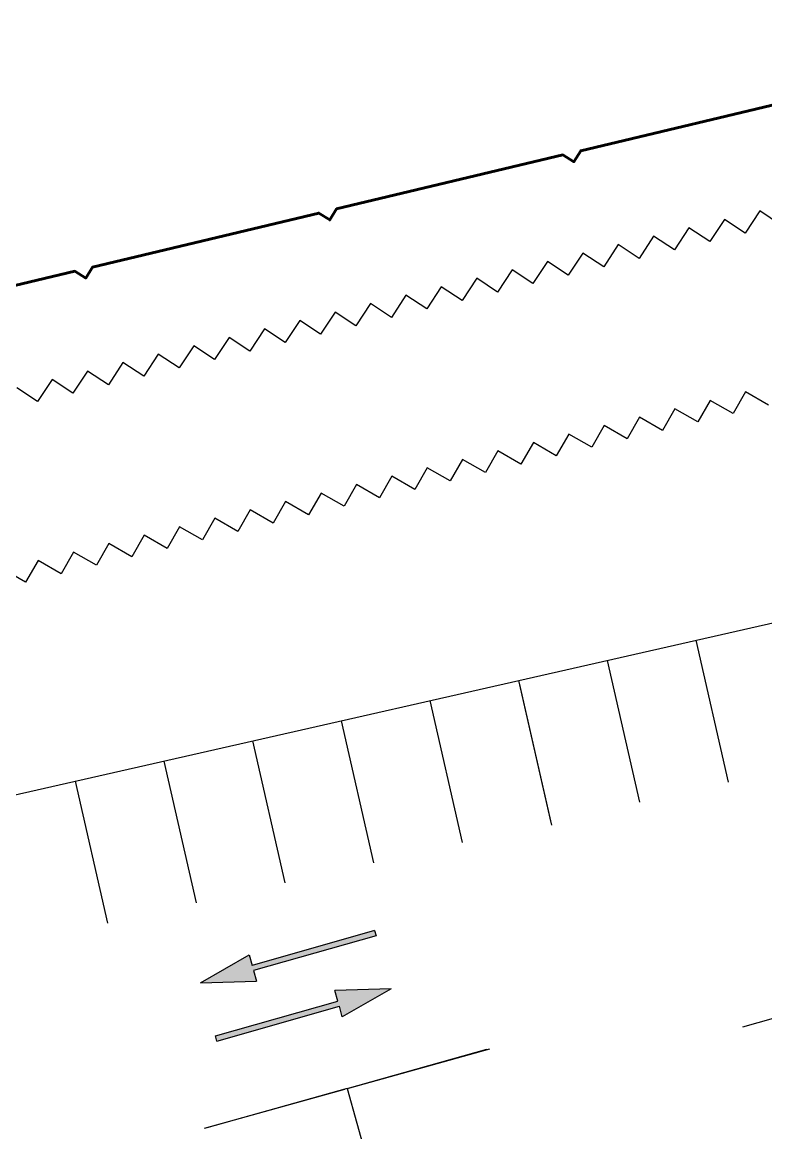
# Model space of a CAD drawing. Header units: millimetres. Extents: x 34038 to 35840, y 10511 to 10922.
# Drawn here: x 34120.91 to 34141.36, y 10604.46 to 10634.99 of the extents above; entities that cross this region are included whole.
import ezdxf

# ---------------------------------------------------------------- set-up
doc = ezdxf.new("R2010")
doc.units = ezdxf.units.MM
doc.layers.add('MANTER', color=150, linetype='Continuous')
doc.layers.add('PROJEÇÃO DAS EDIFICAÇÕES', color=4, linetype='Continuous', lineweight=60)

msp = doc.modelspace()

# ---------------------------------------------------------------- hatches: boundary and pattern name
for points in [[(34125.811, 10608.575), (34127.151, 10609.346), (34127.233, 10609.058), (34130.599, 10610.015), (34130.64, 10609.871), (34127.274, 10608.914), (34127.356, 10608.625)], [(34131.054, 10608.415), (34129.714, 10607.644), (34129.632, 10607.933), (34126.265, 10606.976), (34126.224, 10607.12), (34129.591, 10608.077), (34129.509, 10608.366)]]:
    msp.add_hatch(color=256).paths.add_polyline_path(points)

# ---------------------------------------------------------------- linework, layer by layer
for p, q in [((34141.191, 10629.798), (34140.791, 10629.189)), ((34141.764, 10629.42), (34141.191, 10629.798)), ((34140.219, 10629.566), (34139.818, 10628.957)), ((34140.791, 10629.189), (34140.219, 10629.566)), ((34139.246, 10629.335), (34138.845, 10628.725)), ((34139.818, 10628.957), (34139.246, 10629.335)), ((34137.3, 10628.871), (34136.9, 10628.262)), ((34137.873, 10628.494), (34137.3, 10628.871)), ((34138.273, 10629.103), (34137.873, 10628.494)), ((34138.845, 10628.725), (34138.273, 10629.103)), ((34136.327, 10628.64), (34135.927, 10628.03)), ((34136.9, 10628.262), (34136.327, 10628.64)), ((34135.355, 10628.408), (34134.954, 10627.799)), ((34135.927, 10628.03), (34135.355, 10628.408)), ((34133.409, 10627.945), (34133.009, 10627.335)), ((34133.981, 10627.567), (34133.409, 10627.945)), ((34134.382, 10628.177), (34133.981, 10627.567)), ((34134.954, 10627.799), (34134.382, 10628.177)), ((34132.436, 10627.713), (34132.036, 10627.104)), ((34133.009, 10627.335), (34132.436, 10627.713)), ((34131.464, 10627.482), (34131.063, 10626.872)), ((34132.036, 10627.104), (34131.464, 10627.482)), ((34129.518, 10627.018), (34129.117, 10626.409)), ((34130.09, 10626.641), (34129.518, 10627.018)), ((34130.491, 10627.25), (34130.09, 10626.641)), ((34131.063, 10626.872), (34130.491, 10627.25)), ((34128.545, 10626.787), (34128.145, 10626.177)), ((34129.117, 10626.409), (34128.545, 10626.787)), ((34127.572, 10626.555), (34127.172, 10625.946)), ((34128.145, 10626.177), (34127.572, 10626.555)), ((34125.627, 10626.092), (34125.226, 10625.482)), ((34126.199, 10625.714), (34125.627, 10626.092)), ((34126.6, 10626.323), (34126.199, 10625.714)), ((34127.172, 10625.946), (34126.6, 10626.323)), ((34124.654, 10625.86), (34124.253, 10625.251)), ((34125.226, 10625.482), (34124.654, 10625.86)), ((34123.681, 10625.628), (34123.281, 10625.019)), ((34124.253, 10625.251), (34123.681, 10625.628)), ((34121.736, 10625.165), (34121.335, 10624.556)), ((34122.308, 10624.787), (34121.736, 10625.165)), ((34122.708, 10625.397), (34122.308, 10624.787)), ((34123.281, 10625.019), (34122.708, 10625.397)), ((34121.335, 10624.556), (34120.763, 10624.933)), ((34139.83, 10624.591), (34139.489, 10623.996)), ((34139.83, 10624.591), (34139.489, 10623.996)), ((34140.462, 10624.228), (34139.83, 10624.591)), ((34140.462, 10624.228), (34139.83, 10624.591)), ((34140.803, 10624.823), (34140.462, 10624.228)), ((34140.803, 10624.823), (34140.462, 10624.228)), ((34141.435, 10624.459), (34140.803, 10624.823)), ((34141.435, 10624.459), (34140.803, 10624.823)), ((34138.857, 10624.359), (34138.516, 10623.764)), ((34138.857, 10624.359), (34138.516, 10623.764)), ((34139.489, 10623.996), (34138.857, 10624.359)), ((34139.489, 10623.996), (34138.857, 10624.359)), ((34137.884, 10624.128), (34137.544, 10623.533)), ((34137.884, 10624.128), (34137.544, 10623.533)), ((34138.516, 10623.764), (34137.884, 10624.128)), ((34138.516, 10623.764), (34137.884, 10624.128)), ((34135.939, 10623.664), (34135.598, 10623.069)), ((34135.939, 10623.664), (34135.598, 10623.069)), ((34136.571, 10623.301), (34135.939, 10623.664)), ((34136.571, 10623.301), (34135.939, 10623.664)), ((34136.911, 10623.896), (34136.571, 10623.301)), ((34136.911, 10623.896), (34136.571, 10623.301)), ((34137.544, 10623.533), (34136.911, 10623.896)), ((34137.544, 10623.533), (34136.911, 10623.896)), ((34097.186, 10608.402, -494), (34163.816, 10623.531, -494)), ((34134.966, 10623.433), (34134.625, 10622.838)), ((34134.966, 10623.433), (34134.625, 10622.838)), ((34135.598, 10623.069), (34134.966, 10623.433)), ((34135.598, 10623.069), (34134.966, 10623.433)), ((34133.993, 10623.201), (34133.652, 10622.606)), ((34133.993, 10623.201), (34133.652, 10622.606)), ((34134.625, 10622.838), (34133.993, 10623.201)), ((34134.625, 10622.838), (34133.993, 10623.201)), ((34132.047, 10622.738), (34131.707, 10622.143)), ((34132.047, 10622.738), (34131.707, 10622.143)), ((34132.68, 10622.374), (34132.047, 10622.738)), ((34132.68, 10622.374), (34132.047, 10622.738)), ((34133.02, 10622.969), (34132.68, 10622.374)), ((34133.02, 10622.969), (34132.68, 10622.374)), ((34133.652, 10622.606), (34133.02, 10622.969)), ((34133.652, 10622.606), (34133.02, 10622.969)), ((34131.075, 10622.506), (34130.734, 10621.911)), ((34131.075, 10622.506), (34130.734, 10621.911)), ((34131.707, 10622.143), (34131.075, 10622.506)), ((34131.707, 10622.143), (34131.075, 10622.506)), ((34130.102, 10622.274), (34129.761, 10621.679)), ((34130.102, 10622.274), (34129.761, 10621.679)), ((34130.734, 10621.911), (34130.102, 10622.274)), ((34130.734, 10621.911), (34130.102, 10622.274)), ((34128.156, 10621.811), (34127.816, 10621.216)), ((34128.156, 10621.811), (34127.816, 10621.216)), ((34128.788, 10621.448), (34128.156, 10621.811)), ((34128.788, 10621.448), (34128.156, 10621.811)), ((34129.129, 10622.043), (34128.788, 10621.448)), ((34129.129, 10622.043), (34128.788, 10621.448)), ((34129.761, 10621.679), (34129.129, 10622.043)), ((34129.761, 10621.679), (34129.129, 10622.043)), ((34127.183, 10621.58), (34126.843, 10620.984)), ((34127.183, 10621.58), (34126.843, 10620.984)), ((34127.816, 10621.216), (34127.183, 10621.58)), ((34127.816, 10621.216), (34127.183, 10621.58)), ((34126.211, 10621.348), (34125.87, 10620.753)), ((34126.211, 10621.348), (34125.87, 10620.753)), ((34126.843, 10620.984), (34126.211, 10621.348)), ((34126.843, 10620.984), (34126.211, 10621.348)), ((34124.265, 10620.885), (34123.924, 10620.289)), ((34124.265, 10620.885), (34123.924, 10620.289)), ((34124.897, 10620.521), (34124.265, 10620.885)), ((34124.897, 10620.521), (34124.265, 10620.885)), ((34125.238, 10621.116), (34124.897, 10620.521)), ((34125.238, 10621.116), (34124.897, 10620.521)), ((34125.87, 10620.753), (34125.238, 10621.116)), ((34125.87, 10620.753), (34125.238, 10621.116)), ((34123.292, 10620.653), (34122.952, 10620.058)), ((34123.292, 10620.653), (34122.952, 10620.058)), ((34123.924, 10620.289), (34123.292, 10620.653)), ((34123.924, 10620.289), (34123.292, 10620.653)), ((34122.32, 10620.421), (34121.979, 10619.826)), ((34122.32, 10620.421), (34121.979, 10619.826)), ((34122.952, 10620.058), (34122.32, 10620.421)), ((34122.952, 10620.058), (34122.32, 10620.421)), ((34121.006, 10619.595), (34120.374, 10619.958)), ((34121.006, 10619.595), (34120.374, 10619.958)), ((34121.347, 10620.19), (34121.006, 10619.595)), ((34121.347, 10620.19), (34121.006, 10619.595)), ((34121.979, 10619.826), (34121.347, 10620.19)), ((34121.979, 10619.826), (34121.347, 10620.19)), ((34139.436, 10617.995, -494), (34140.322, 10614.095, -494)), ((34139.436, 10617.995, -494), (34140.322, 10614.095, -494)), ((34136.998, 10617.442, -494), (34137.884, 10613.541, -494)), ((34136.998, 10617.442, -494), (34137.884, 10613.541, -494)), ((34134.56, 10616.888, -494), (34135.446, 10612.988, -494)), ((34134.577, 10616.816, -494), (34135.463, 10612.915, -494)), ((34132.122, 10616.335, -494), (34133.008, 10612.434, -494)), ((34132.122, 10616.335, -494), (34133.008, 10612.434, -494)), ((34129.684, 10615.781, -494), (34130.57, 10611.88, -494)), ((34129.684, 10615.781, -494), (34130.57, 10611.88, -494)), ((34127.246, 10615.228, -494), (34128.132, 10611.327, -494)), ((34127.246, 10615.228, -494), (34128.132, 10611.327, -494)), ((34124.809, 10614.674, -494), (34125.694, 10610.773, -494)), ((34124.809, 10614.674, -494), (34125.694, 10610.773, -494)), ((34122.371, 10614.12, -494), (34123.256, 10610.22, -494)), ((34122.371, 10614.12, -494), (34123.256, 10610.22, -494)), ((34130.599, 10610.015), (34127.233, 10609.058)), ((34130.599, 10610.015), (34130.64, 10609.871)), ((34130.64, 10609.871), (34127.274, 10608.914)), ((34125.811, 10608.575), (34127.151, 10609.346)), ((34127.151, 10609.346), (34127.233, 10609.058)), ((34127.274, 10608.914), (34127.356, 10608.625)), ((34125.811, 10608.575), (34127.356, 10608.625)), ((34131.054, 10608.415), (34129.509, 10608.366)), ((34129.591, 10608.077), (34129.509, 10608.366)), ((34131.054, 10608.415), (34129.714, 10607.644)), ((34144.568, 10608.436, 267.657), (34140.715, 10607.36, 267.657)), ((34126.224, 10607.12), (34129.591, 10608.077)), ((34126.265, 10606.976), (34129.632, 10607.933)), ((34129.714, 10607.644), (34129.632, 10607.933)), ((34126.265, 10606.976), (34126.224, 10607.12)), ((34129.844, 10605.67, 343.426), (34133.687, 10606.751, 343.426)), ((34129.844, 10605.67, 277.444), (34133.696, 10606.746, 277.444)), ((34129.916, 10605.69, 277.444), (34133.768, 10606.766, 277.444)), ((34129.772, 10605.649, 277.444), (34125.919, 10604.573, 277.444)), ((34129.844, 10605.67, 277.444), (34125.991, 10604.593, 277.444)), ((34129.844, 10605.67, 277.444), (34139.729, 10570.281))]:
    msp.add_line(p, q)
at = {"layer": 'MANTER'}
msp.add_lwpolyline([(34112.63, 10639.852), (34114.112, 10633.629), (34113.926, 10633.326), (34114.229, 10633.14), (34115.711, 10626.917), (34115.524, 10626.614), (34115.946, 10626.355), (34116.132, 10626.658), (34122.355, 10628.139), (34122.658, 10627.953), (34122.845, 10628.256), (34129.067, 10629.738), (34129.37, 10629.551), (34129.557, 10629.854), (34135.78, 10631.336), (34136.083, 10631.15), (34136.269, 10631.453), (34142.492, 10632.935)], dxfattribs=at)
at = {"layer": 'PROJEÇÃO DAS EDIFICAÇÕES'}
msp.add_lwpolyline([(34112.63, 10639.852), (34114.112, 10633.629), (34113.926, 10633.326), (34114.229, 10633.14), (34115.711, 10626.917), (34115.524, 10626.614), (34115.946, 10626.355), (34116.132, 10626.658), (34122.355, 10628.139), (34122.658, 10627.953), (34122.845, 10628.256), (34129.067, 10629.738), (34129.37, 10629.551), (34129.557, 10629.854), (34135.78, 10631.336), (34136.083, 10631.15), (34136.269, 10631.453), (34142.492, 10632.935)], dxfattribs=at)

doc.saveas('drawing.dxf')
